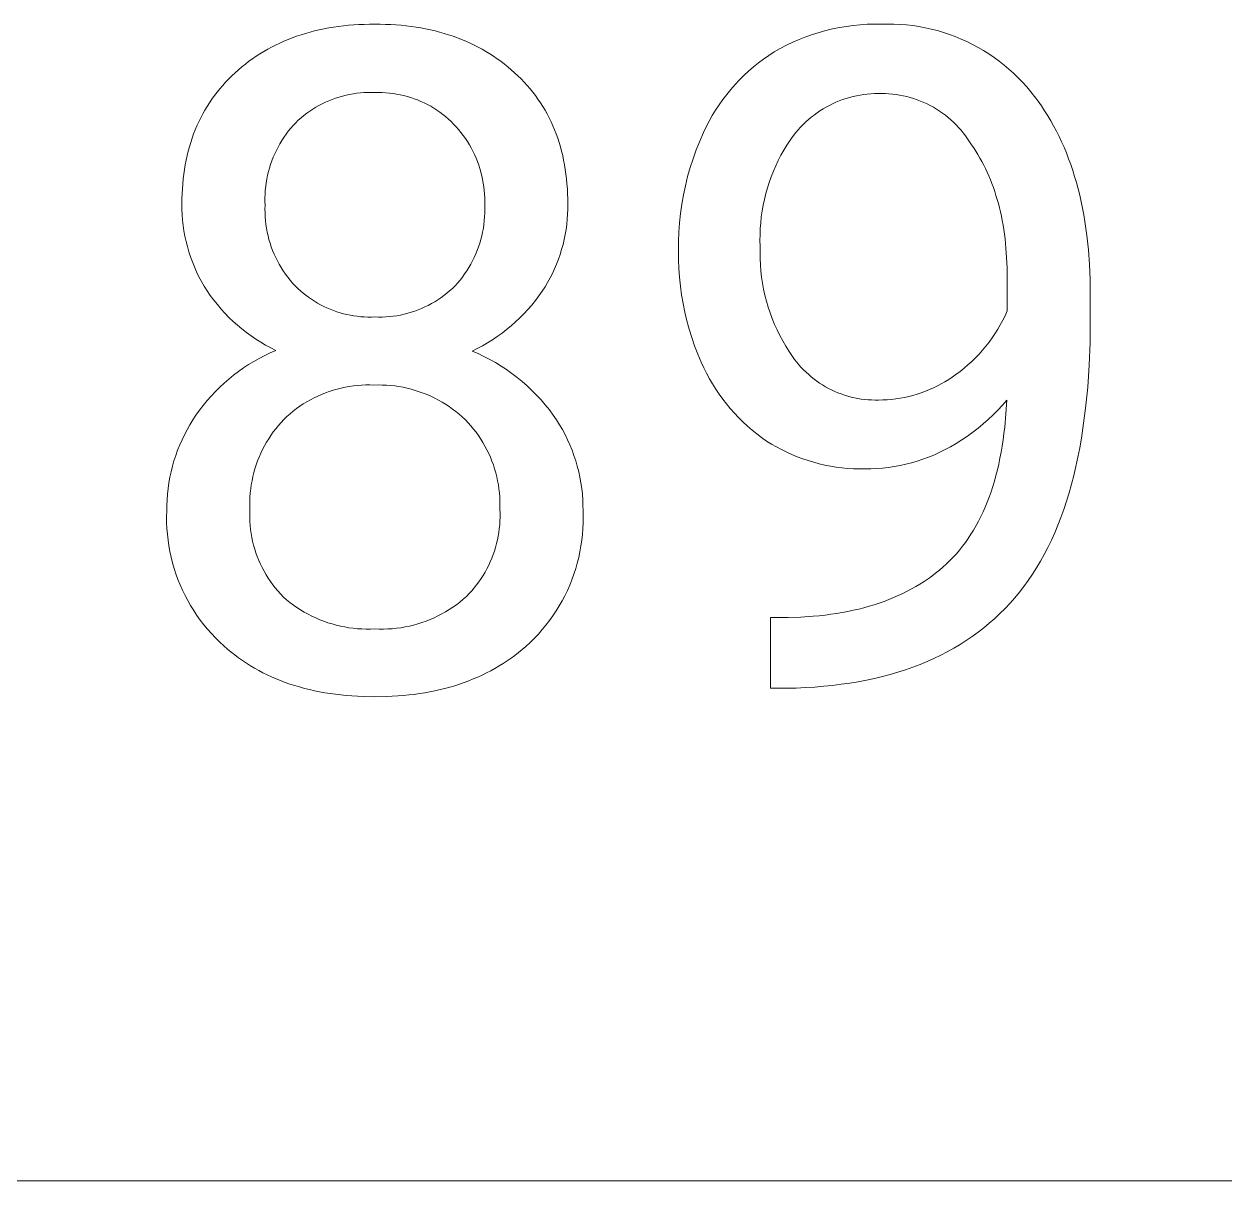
# Model space of a CAD drawing. Header units: millimetres. Extents: x -1656 to 3995, y -637 to 3312.
# Drawn here: x 3054.8 to 3153, y -320.6 to -226 of the extents above; entities that cross this region are included whole.
import ezdxf

# ---------------------------------------------------------------- set-up
doc = ezdxf.new("R2010")
doc.units = ezdxf.units.MM
doc.header["$MEASUREMENT"] = 0
doc.layers.add('Domyślny', color=7, linetype='Continuous', true_color=0x000000)

msp = doc.modelspace()

# ---------------------------------------------------------------- linework, layer by layer
at = {"layer": 'Domyślny', "color": 18, "lineweight": 15, "true_color": 0x000000}
for p, q in [((3077.813, -226.797), (3078.183, -226.693)), ((3078.183, -226.693), (3078.558, -226.596)), ((3078.558, -226.596), (3078.939, -226.507)), ((3078.939, -226.507), (3079.326, -226.426)), ((3079.326, -226.426), (3079.717, -226.353)), ((3079.717, -226.353), (3080.114, -226.287)), ((3080.114, -226.287), (3080.517, -226.229)), ((3080.517, -226.229), (3080.924, -226.179)), ((3080.924, -226.179), (3081.337, -226.136)), ((3081.337, -226.136), (3081.756, -226.101)), ((3081.756, -226.101), (3082.18, -226.074)), ((3082.18, -226.074), (3082.609, -226.055)), ((3082.609, -226.055), (3083.044, -226.043)), ((3083.044, -226.043), (3083.484, -226.04)), ((3083.484, -226.04), (3083.922, -226.043)), ((3083.922, -226.043), (3084.356, -226.055)), ((3084.356, -226.055), (3084.784, -226.074)), ((3084.784, -226.074), (3085.207, -226.101)), ((3085.207, -226.101), (3085.624, -226.136)), ((3085.624, -226.136), (3086.037, -226.179)), ((3086.037, -226.179), (3086.444, -226.229)), ((3086.444, -226.229), (3086.846, -226.287)), ((3086.846, -226.287), (3087.243, -226.353)), ((3087.243, -226.353), (3087.634, -226.426)), ((3087.634, -226.426), (3088.02, -226.507)), ((3088.02, -226.507), (3088.401, -226.596)), ((3088.401, -226.596), (3088.777, -226.693)), ((3088.777, -226.693), (3089.148, -226.797)), ((3119.242, -226.893), (3119.788, -226.72)), ((3119.788, -226.72), (3120.339, -226.566)), ((3120.339, -226.566), (3120.896, -226.432)), ((3120.896, -226.432), (3121.456, -226.317)), ((3121.456, -226.317), (3122.021, -226.221)), ((3122.021, -226.221), (3122.588, -226.145)), ((3122.588, -226.145), (3123.158, -226.089)), ((3123.158, -226.089), (3123.729, -226.053)), ((3123.729, -226.053), (3124.301, -226.036)), ((3124.301, -226.036), (3124.874, -226.04)), ((3124.874, -226.04), (3125.388, -226.028)), ((3125.388, -226.028), (3125.903, -226.035)), ((3125.903, -226.035), (3126.417, -226.059)), ((3126.417, -226.059), (3126.93, -226.101)), ((3126.93, -226.101), (3127.441, -226.16)), ((3127.441, -226.16), (3127.95, -226.237)), ((3127.95, -226.237), (3128.456, -226.331)), ((3128.456, -226.331), (3128.959, -226.443)), ((3128.959, -226.443), (3129.457, -226.572)), ((3129.457, -226.572), (3129.951, -226.717)), ((3129.951, -226.717), (3130.439, -226.88)), ((3075.371, -227.747), (3075.704, -227.588)), ((3075.704, -227.588), (3076.042, -227.437)), ((3076.042, -227.437), (3076.385, -227.293)), ((3076.385, -227.293), (3076.734, -227.158)), ((3076.734, -227.158), (3077.088, -227.03)), ((3077.088, -227.03), (3077.448, -226.91)), ((3077.448, -226.91), (3077.813, -226.797)), ((3089.148, -226.797), (3089.513, -226.91)), ((3089.513, -226.91), (3089.873, -227.03)), ((3089.873, -227.03), (3090.227, -227.158)), ((3090.227, -227.158), (3090.577, -227.293)), ((3090.577, -227.293), (3090.921, -227.437)), ((3090.921, -227.437), (3091.259, -227.588)), ((3091.259, -227.588), (3091.593, -227.747)), ((3117.129, -227.77), (3117.646, -227.523)), ((3117.646, -227.523), (3118.171, -227.295)), ((3118.171, -227.295), (3118.703, -227.084)), ((3118.703, -227.084), (3119.242, -226.893)), ((3130.439, -226.88), (3130.921, -227.059)), ((3130.921, -227.059), (3131.397, -227.255)), ((3131.397, -227.255), (3131.866, -227.467)), ((3131.866, -227.467), (3132.328, -227.695)), ((3132.328, -227.695), (3132.781, -227.939)), ((3073.486, -228.864), (3073.787, -228.658)), ((3073.787, -228.658), (3074.093, -228.46)), ((3074.093, -228.46), (3074.405, -228.27)), ((3074.405, -228.27), (3074.722, -228.088)), ((3074.722, -228.088), (3075.044, -227.913)), ((3075.044, -227.913), (3075.371, -227.747)), ((3091.593, -227.747), (3091.921, -227.913)), ((3091.921, -227.913), (3092.243, -228.088)), ((3092.243, -228.088), (3092.561, -228.27)), ((3092.561, -228.27), (3092.873, -228.46)), ((3092.873, -228.46), (3093.179, -228.658)), ((3093.179, -228.658), (3093.481, -228.864)), ((3115.254, -228.898), (3115.684, -228.6)), ((3115.684, -228.6), (3116.123, -228.316)), ((3116.123, -228.316), (3116.622, -228.035)), ((3116.622, -228.035), (3117.129, -227.77)), ((3132.781, -227.939), (3133.226, -228.198)), ((3133.226, -228.198), (3133.662, -228.472)), ((3133.662, -228.472), (3134.087, -228.762)), ((3072.336, -229.765), (3072.616, -229.528)), ((3072.616, -229.528), (3072.901, -229.299)), ((3072.901, -229.299), (3073.191, -229.078)), ((3073.191, -229.078), (3073.486, -228.864)), ((3093.481, -228.864), (3093.777, -229.078)), ((3093.777, -229.078), (3094.067, -229.299)), ((3094.067, -229.299), (3094.352, -229.528)), ((3094.352, -229.528), (3094.632, -229.765)), ((3114.031, -229.879), (3114.427, -229.538)), ((3114.427, -229.538), (3114.835, -229.211)), ((3114.835, -229.211), (3115.254, -228.898)), ((3134.087, -228.762), (3134.503, -229.065)), ((3134.503, -229.065), (3134.908, -229.383)), ((3134.908, -229.383), (3135.302, -229.714)), ((3071.285, -230.78), (3071.535, -230.518)), ((3071.535, -230.518), (3071.794, -230.261)), ((3071.794, -230.261), (3072.062, -230.01)), ((3072.062, -230.01), (3072.336, -229.765)), ((3094.632, -229.765), (3094.906, -230.01)), ((3094.906, -230.01), (3095.175, -230.261)), ((3095.175, -230.261), (3095.436, -230.518)), ((3095.436, -230.518), (3095.688, -230.78)), ((3112.918, -230.983), (3113.276, -230.603)), ((3113.276, -230.603), (3113.647, -230.234)), ((3113.647, -230.234), (3114.031, -229.879)), ((3135.302, -229.714), (3135.684, -230.059)), ((3135.684, -230.059), (3136.055, -230.416)), ((3136.055, -230.416), (3136.412, -230.786)), ((3070.368, -231.882), (3070.584, -231.598)), ((3070.584, -231.598), (3070.809, -231.32)), ((3070.809, -231.32), (3071.043, -231.048)), ((3071.043, -231.048), (3071.285, -230.78)), ((3082.594, -231.634), (3082.298, -231.656)), ((3082.891, -231.622), (3082.594, -231.634)), ((3083.187, -231.62), (3082.891, -231.622)), ((3083.484, -231.628), (3083.187, -231.62)), ((3083.781, -231.623), (3083.484, -231.628)), ((3084.079, -231.628), (3083.781, -231.623)), ((3084.376, -231.644), (3084.079, -231.628)), ((3084.672, -231.669), (3084.376, -231.644)), ((3095.688, -230.78), (3095.931, -231.048)), ((3095.931, -231.048), (3096.165, -231.32)), ((3096.165, -231.32), (3096.391, -231.598)), ((3096.391, -231.598), (3096.608, -231.882)), ((3112.242, -231.782), (3112.573, -231.377)), ((3112.573, -231.377), (3112.918, -230.983)), ((3136.412, -230.786), (3136.757, -231.168)), ((3136.757, -231.168), (3137.089, -231.562)), ((3137.089, -231.562), (3137.406, -231.967)), ((3069.769, -232.764), (3069.96, -232.464)), ((3069.96, -232.464), (3070.16, -232.17)), ((3070.16, -232.17), (3070.368, -231.882)), ((3079.178, -232.55), (3078.915, -232.687)), ((3079.445, -232.421), (3079.178, -232.55)), ((3079.717, -232.301), (3079.445, -232.421)), ((3079.992, -232.191), (3079.717, -232.301)), ((3080.271, -232.09), (3079.992, -232.191)), ((3080.554, -231.999), (3080.271, -232.09)), ((3080.839, -231.917), (3080.554, -231.999)), ((3081.127, -231.845), (3080.839, -231.917)), ((3081.417, -231.783), (3081.127, -231.845)), ((3081.709, -231.731), (3081.417, -231.783)), ((3082.003, -231.689), (3081.709, -231.731)), ((3082.298, -231.656), (3082.003, -231.689)), ((3084.967, -231.705), (3084.672, -231.669)), ((3085.261, -231.751), (3084.967, -231.705)), ((3085.553, -231.807), (3085.261, -231.751)), ((3085.843, -231.874), (3085.553, -231.807)), ((3086.13, -231.95), (3085.843, -231.874)), ((3086.415, -232.036), (3086.13, -231.95)), ((3086.696, -232.132), (3086.415, -232.036)), ((3086.974, -232.238), (3086.696, -232.132)), ((3087.248, -232.354), (3086.974, -232.238)), ((3087.518, -232.478), (3087.248, -232.354)), ((3087.783, -232.612), (3087.518, -232.478)), ((3088.044, -232.756), (3087.783, -232.612)), ((3096.608, -231.882), (3096.816, -232.17)), ((3096.816, -232.17), (3097.016, -232.464)), ((3097.016, -232.464), (3097.207, -232.764)), ((3111.336, -233.062), (3111.623, -232.625)), ((3111.623, -232.625), (3111.925, -232.198)), ((3111.925, -232.198), (3112.242, -231.782)), ((3120.896, -232.55), (3120.631, -232.681)), ((3121.165, -232.427), (3120.896, -232.55)), ((3121.439, -232.314), (3121.165, -232.427)), ((3121.716, -232.21), (3121.439, -232.314)), ((3121.996, -232.115), (3121.716, -232.21)), ((3122.279, -232.03), (3121.996, -232.115)), ((3122.565, -231.955), (3122.279, -232.03)), ((3122.854, -231.889), (3122.565, -231.955)), ((3123.144, -231.833), (3122.854, -231.889)), ((3123.436, -231.786), (3123.144, -231.833)), ((3123.73, -231.75), (3123.436, -231.786)), ((3124.024, -231.724), (3123.73, -231.75)), ((3124.32, -231.707), (3124.024, -231.724)), ((3124.616, -231.7), (3124.32, -231.707)), ((3124.911, -231.704), (3124.616, -231.7)), ((3125.206, -231.71), (3124.911, -231.704)), ((3125.5, -231.727), (3125.206, -231.71)), ((3125.793, -231.754), (3125.5, -231.727)), ((3126.086, -231.791), (3125.793, -231.754)), ((3126.376, -231.838), (3126.086, -231.791)), ((3126.665, -231.894), (3126.376, -231.838)), ((3126.952, -231.961), (3126.665, -231.894)), ((3127.237, -232.037), (3126.952, -231.961)), ((3127.519, -232.124), (3127.237, -232.037)), ((3127.797, -232.219), (3127.519, -232.124)), ((3128.072, -232.324), (3127.797, -232.219)), ((3128.344, -232.439), (3128.072, -232.324)), ((3128.611, -232.563), (3128.344, -232.439)), ((3128.874, -232.696), (3128.611, -232.563)), ((3137.406, -231.967), (3137.688, -232.344)), ((3137.688, -232.344), (3137.96, -232.728)), ((3069.247, -233.695), (3069.413, -233.379)), ((3069.413, -233.379), (3069.587, -233.069)), ((3069.587, -233.069), (3069.769, -232.764)), ((3077.679, -233.506), (3077.45, -233.694)), ((3077.915, -233.326), (3077.679, -233.506)), ((3078.157, -233.153), (3077.915, -233.326)), ((3078.404, -232.99), (3078.157, -233.153)), ((3078.657, -232.834), (3078.404, -232.99)), ((3078.915, -232.687), (3078.657, -232.834)), ((3088.299, -232.908), (3088.044, -232.756)), ((3088.55, -233.069), (3088.299, -232.908)), ((3088.794, -233.238), (3088.55, -233.069)), ((3089.032, -233.416), (3088.794, -233.238)), ((3089.264, -233.602), (3089.032, -233.416)), ((3089.49, -233.796), (3089.264, -233.602)), ((3097.207, -232.764), (3097.39, -233.069)), ((3097.39, -233.069), (3097.564, -233.379)), ((3097.564, -233.379), (3097.729, -233.695)), ((3110.809, -233.965), (3111.065, -233.509)), ((3111.065, -233.509), (3111.336, -233.062)), ((3119.381, -233.468), (3119.147, -233.65)), ((3119.62, -233.294), (3119.381, -233.468)), ((3119.865, -233.128), (3119.62, -233.294)), ((3120.115, -232.971), (3119.865, -233.128)), ((3120.371, -232.822), (3120.115, -232.971)), ((3120.631, -232.681), (3120.371, -232.822)), ((3129.132, -232.838), (3128.874, -232.696)), ((3129.385, -232.988), (3129.132, -232.838)), ((3129.633, -233.147), (3129.385, -232.988)), ((3129.875, -233.315), (3129.633, -233.147)), ((3130.112, -233.491), (3129.875, -233.315)), ((3130.342, -233.674), (3130.112, -233.491)), ((3137.96, -232.728), (3138.223, -233.122)), ((3138.223, -233.122), (3138.477, -233.523)), ((3138.477, -233.523), (3138.722, -233.933)), ((3068.801, -234.675), (3068.942, -234.342)), ((3068.942, -234.342), (3069.09, -234.016)), ((3069.09, -234.016), (3069.247, -233.695)), ((3076.601, -234.555), (3076.408, -234.796)), ((3076.802, -234.321), (3076.601, -234.555)), ((3077.011, -234.094), (3076.802, -234.321)), ((3077.227, -233.89), (3077.011, -234.094)), ((3077.45, -233.694), (3077.227, -233.89)), ((3089.708, -233.997), (3089.49, -233.796)), ((3089.92, -234.206), (3089.708, -233.997)), ((3090.128, -234.429), (3089.92, -234.206)), ((3090.328, -234.658), (3090.128, -234.429)), ((3097.729, -233.695), (3097.886, -234.016)), ((3097.886, -234.016), (3098.034, -234.342)), ((3098.034, -234.342), (3098.174, -234.675)), ((3110.346, -234.903), (3110.57, -234.43)), ((3110.57, -234.43), (3110.809, -233.965)), ((3118.28, -234.453), (3118.08, -234.672)), ((3118.486, -234.242), (3118.28, -234.453)), ((3118.7, -234.037), (3118.486, -234.242)), ((3118.92, -233.84), (3118.7, -234.037)), ((3119.147, -233.65), (3118.92, -233.84)), ((3130.566, -233.866), (3130.342, -233.674)), ((3130.783, -234.065), (3130.566, -233.866)), ((3130.993, -234.271), (3130.783, -234.065)), ((3131.196, -234.485), (3130.993, -234.271)), ((3131.392, -234.705), (3131.196, -234.485)), ((3138.722, -233.933), (3138.959, -234.351)), ((3138.959, -234.351), (3139.186, -234.778)), ((3068.432, -235.703), (3068.547, -235.355)), ((3068.547, -235.355), (3068.67, -235.012)), ((3068.67, -235.012), (3068.801, -234.675)), ((3075.88, -235.555), (3075.721, -235.82)), ((3076.048, -235.296), (3075.88, -235.555)), ((3076.224, -235.043), (3076.048, -235.296)), ((3076.408, -234.796), (3076.224, -235.043)), ((3090.521, -234.894), (3090.328, -234.658)), ((3090.705, -235.136), (3090.521, -234.894)), ((3090.882, -235.384), (3090.705, -235.136)), ((3091.05, -235.638), (3090.882, -235.384)), ((3098.174, -234.675), (3098.305, -235.012)), ((3098.305, -235.012), (3098.427, -235.355)), ((3098.427, -235.355), (3098.541, -235.703)), ((3110.037, -235.604), (3110.346, -234.903)), ((3117.426, -235.523), (3117.162, -235.927)), ((3117.704, -235.129), (3117.426, -235.523)), ((3117.888, -234.897), (3117.704, -235.129)), ((3118.08, -234.672), (3117.888, -234.897)), ((3131.58, -234.932), (3131.392, -234.705)), ((3131.76, -235.165), (3131.58, -234.932)), ((3131.932, -235.405), (3131.76, -235.165)), ((3132.095, -235.65), (3131.932, -235.405)), ((3139.186, -234.778), (3139.404, -235.213)), ((3139.404, -235.213), (3139.613, -235.657)), ((3068.139, -236.782), (3068.228, -236.417)), ((3068.228, -236.417), (3068.326, -236.057)), ((3068.326, -236.057), (3068.432, -235.703)), ((3075.431, -236.364), (3075.3, -236.644)), ((3075.572, -236.09), (3075.431, -236.364)), ((3075.721, -235.82), (3075.572, -236.09)), ((3091.209, -235.898), (3091.05, -235.638)), ((3091.359, -236.163), (3091.209, -235.898)), ((3091.501, -236.432), (3091.359, -236.163)), ((3091.633, -236.707), (3091.501, -236.432)), ((3098.541, -235.703), (3098.647, -236.057)), ((3098.647, -236.057), (3098.744, -236.417)), ((3098.744, -236.417), (3098.833, -236.782)), ((3109.491, -237.038), (3109.752, -236.316)), ((3109.752, -236.316), (3110.037, -235.604)), ((3116.911, -236.34), (3116.674, -236.76)), ((3117.162, -235.927), (3116.911, -236.34)), ((3132.25, -235.9), (3132.095, -235.65)), ((3132.431, -236.164), (3132.25, -235.9)), ((3132.606, -236.432), (3132.431, -236.164)), ((3132.774, -236.705), (3132.606, -236.432)), ((3139.613, -235.657), (3139.813, -236.108)), ((3139.813, -236.108), (3140.005, -236.569)), ((3067.923, -237.91), (3067.986, -237.528)), ((3067.986, -237.528), (3068.059, -237.152)), ((3068.059, -237.152), (3068.139, -236.782)), ((3074.964, -237.506), (3074.872, -237.8)), ((3075.066, -237.215), (3074.964, -237.506)), ((3075.178, -236.927), (3075.066, -237.215)), ((3075.3, -236.644), (3075.178, -236.927)), ((3091.756, -236.985), (3091.633, -236.707)), ((3091.87, -237.268), (3091.756, -236.985)), ((3091.973, -237.554), (3091.87, -237.268)), ((3098.833, -236.782), (3098.913, -237.152)), ((3098.913, -237.152), (3098.984, -237.528)), ((3098.984, -237.528), (3099.047, -237.91)), ((3109.256, -237.768), (3109.491, -237.038)), ((3116.452, -237.189), (3116.245, -237.625)), ((3116.674, -236.76), (3116.452, -237.189)), ((3132.937, -236.983), (3132.774, -236.705)), ((3133.095, -237.266), (3132.937, -236.983)), ((3133.246, -237.554), (3133.095, -237.266)), ((3140.005, -236.569), (3140.187, -237.037)), ((3140.187, -237.037), (3140.36, -237.514)), ((3140.36, -237.514), (3140.525, -238)), ((3067.821, -238.689), (3067.868, -238.297)), ((3067.868, -238.297), (3067.923, -237.91)), ((3074.717, -238.397), (3074.655, -238.699)), ((3074.789, -238.097), (3074.717, -238.397)), ((3074.872, -237.8), (3074.789, -238.097)), ((3092.068, -237.844), (3091.973, -237.554)), ((3092.152, -238.136), (3092.068, -237.844)), ((3092.227, -238.431), (3092.152, -238.136)), ((3092.292, -238.729), (3092.227, -238.431)), ((3099.047, -237.91), (3099.102, -238.297)), ((3099.102, -238.297), (3099.148, -238.689)), ((3108.861, -239.249), (3109.046, -238.505)), ((3109.046, -238.505), (3109.256, -237.768)), ((3115.874, -238.516), (3115.712, -238.971)), ((3116.052, -238.067), (3115.874, -238.516)), ((3116.245, -237.625), (3116.052, -238.067)), ((3133.392, -237.847), (3133.246, -237.554)), ((3133.532, -238.145), (3133.392, -237.847)), ((3133.666, -238.447), (3133.532, -238.145)), ((3133.794, -238.755), (3133.666, -238.447)), ((3140.525, -238), (3140.68, -238.493)), ((3140.68, -238.493), (3140.826, -238.996)), ((3067.732, -239.901), (3067.753, -239.491)), ((3067.753, -239.491), (3067.783, -239.087)), ((3067.783, -239.087), (3067.821, -238.689)), ((3074.561, -239.309), (3074.53, -239.616)), ((3074.603, -239.004), (3074.561, -239.309)), ((3074.655, -238.699), (3074.603, -239.004)), ((3092.346, -239.029), (3092.292, -238.729)), ((3092.391, -239.33), (3092.346, -239.029)), ((3092.425, -239.632), (3092.391, -239.33)), ((3099.148, -238.689), (3099.186, -239.087)), ((3099.186, -239.087), (3099.216, -239.491)), ((3099.216, -239.491), (3099.237, -239.901)), ((3108.702, -240), (3108.861, -239.249)), ((3115.565, -239.431), (3115.434, -239.895)), ((3115.712, -238.971), (3115.565, -239.431)), ((3133.916, -239.067), (3133.794, -238.755)), ((3134.033, -239.384), (3133.916, -239.067)), ((3134.144, -239.707), (3134.033, -239.384)), ((3140.826, -238.996), (3140.964, -239.506)), ((3140.964, -239.506), (3141.093, -240.025)), ((3067.715, -240.736), (3067.719, -240.316)), ((3067.719, -240.316), (3067.732, -239.901)), ((3074.509, -239.924), (3074.498, -240.232)), ((3074.498, -240.232), (3074.498, -240.541)), ((3074.53, -239.616), (3074.509, -239.924)), ((3092.449, -239.936), (3092.425, -239.632)), ((3092.463, -240.24), (3092.449, -239.936)), ((3092.467, -240.545), (3092.463, -240.24)), ((3099.237, -239.901), (3099.249, -240.316)), ((3099.249, -240.316), (3099.253, -240.736)), ((3108.569, -240.755), (3108.702, -240)), ((3115.319, -240.364), (3115.219, -240.836)), ((3115.434, -239.895), (3115.319, -240.364)), ((3134.249, -240.034), (3134.144, -239.707)), ((3134.349, -240.366), (3134.249, -240.034)), ((3134.443, -240.703), (3134.349, -240.366)), ((3141.093, -240.025), (3141.212, -240.552)), ((3067.717, -241.177), (3067.715, -240.736)), ((3067.734, -241.617), (3067.717, -241.177)), ((3074.498, -240.541), (3074.508, -240.849)), ((3074.508, -240.849), (3074.5, -241.163)), ((3074.5, -241.163), (3074.503, -241.477)), ((3092.46, -240.849), (3092.467, -240.545)), ((3092.469, -241.162), (3092.46, -240.849)), ((3092.466, -241.476), (3092.469, -241.162)), ((3099.253, -241.155), (3099.238, -241.574)), ((3099.253, -240.736), (3099.253, -241.155)), ((3108.461, -241.514), (3108.569, -240.755)), ((3115.136, -241.312), (3115.068, -241.79)), ((3115.219, -240.836), (3115.136, -241.312)), ((3134.53, -241.045), (3134.443, -240.703)), ((3134.613, -241.392), (3134.53, -241.045)), ((3134.689, -241.744), (3134.613, -241.392)), ((3141.212, -240.552), (3141.323, -241.088)), ((3141.323, -241.088), (3141.425, -241.632)), ((3067.767, -242.057), (3067.734, -241.617)), ((3067.814, -242.495), (3067.767, -242.057)), ((3074.503, -241.477), (3074.517, -241.791)), ((3074.517, -241.791), (3074.542, -242.104)), ((3074.542, -242.104), (3074.577, -242.416)), ((3074.577, -242.416), (3074.624, -242.727)), ((3092.349, -242.723), (3092.395, -242.413)), ((3092.395, -242.413), (3092.429, -242.101)), ((3092.429, -242.101), (3092.453, -241.789)), ((3092.453, -241.789), (3092.466, -241.476)), ((3099.168, -242.409), (3099.112, -242.825)), ((3099.21, -241.992), (3099.168, -242.409)), ((3099.238, -241.574), (3099.21, -241.992)), ((3108.326, -243.042), (3108.38, -242.277)), ((3108.38, -242.277), (3108.461, -241.514)), ((3115.017, -242.27), (3114.982, -242.751)), ((3115.068, -241.79), (3115.017, -242.27)), ((3134.76, -242.101), (3134.689, -241.744)), ((3134.825, -242.463), (3134.76, -242.101)), ((3141.425, -241.632), (3141.518, -242.184)), ((3141.518, -242.184), (3141.602, -242.745)), ((3067.877, -242.931), (3067.814, -242.495)), ((3067.955, -243.365), (3067.877, -242.931)), ((3068.048, -243.796), (3067.955, -243.365)), ((3074.624, -242.727), (3074.681, -243.036)), ((3074.681, -243.036), (3074.749, -243.342)), ((3074.749, -243.342), (3074.828, -243.646)), ((3092.149, -243.641), (3092.226, -243.337)), ((3092.226, -243.337), (3092.293, -243.031)), ((3092.293, -243.031), (3092.349, -242.723)), ((3099.041, -243.238), (3098.958, -243.649)), ((3099.112, -242.825), (3099.041, -243.238)), ((3108.297, -243.808), (3108.326, -243.042)), ((3114.964, -243.233), (3114.961, -243.716)), ((3114.982, -242.751), (3114.964, -243.233)), ((3134.885, -242.83), (3134.825, -242.463)), ((3134.986, -243.579), (3134.885, -242.83)), ((3141.602, -242.745), (3141.677, -243.314)), ((3141.677, -243.314), (3141.801, -244.478)), ((3068.155, -244.223), (3068.048, -243.796)), ((3068.278, -244.646), (3068.155, -244.223)), ((3074.828, -243.646), (3074.917, -243.947)), ((3074.917, -243.947), (3075.017, -244.245)), ((3075.017, -244.245), (3075.127, -244.539)), ((3091.855, -244.533), (3091.963, -244.239)), ((3091.963, -244.239), (3092.061, -243.942)), ((3092.061, -243.942), (3092.149, -243.641)), ((3098.86, -244.056), (3098.749, -244.46)), ((3098.958, -243.649), (3098.86, -244.056)), ((3108.295, -244.575), (3108.297, -243.808)), ((3114.961, -243.716), (3114.976, -244.199)), ((3114.976, -244.199), (3114.964, -244.702)), ((3135.066, -244.349), (3134.986, -243.579)), ((3135.122, -245.138), (3135.066, -244.349)), ((3068.415, -245.065), (3068.278, -244.646)), ((3068.566, -245.479), (3068.415, -245.065)), ((3075.127, -244.539), (3075.248, -244.83)), ((3075.248, -244.83), (3075.378, -245.115)), ((3075.378, -245.115), (3075.518, -245.396)), ((3075.518, -245.396), (3075.668, -245.672)), ((3091.322, -245.667), (3091.47, -245.391)), ((3091.47, -245.391), (3091.608, -245.109)), ((3091.608, -245.109), (3091.736, -244.824)), ((3091.736, -244.824), (3091.855, -244.533)), ((3098.487, -245.256), (3098.336, -245.647)), ((3098.625, -244.861), (3098.487, -245.256)), ((3098.749, -244.46), (3098.625, -244.861)), ((3108.299, -245.296), (3108.295, -244.575)), ((3108.326, -246.016), (3108.299, -245.296)), ((3114.964, -244.702), (3114.969, -245.205)), ((3114.969, -245.205), (3114.992, -245.708)), ((3135.156, -245.947), (3135.122, -245.138)), ((3141.801, -244.478), (3141.89, -245.675)), ((3068.732, -245.888), (3068.566, -245.479)), ((3068.911, -246.29), (3068.732, -245.888)), ((3069.105, -246.686), (3068.911, -246.29)), ((3075.668, -245.672), (3075.828, -245.943)), ((3075.828, -245.943), (3075.996, -246.208)), ((3075.996, -246.208), (3076.174, -246.467)), ((3090.822, -246.463), (3090.998, -246.203)), ((3090.998, -246.203), (3091.164, -245.938)), ((3091.164, -245.938), (3091.322, -245.667)), ((3098.172, -246.033), (3097.995, -246.413)), ((3098.336, -245.647), (3098.172, -246.033)), ((3108.377, -246.734), (3108.326, -246.016)), ((3114.992, -245.708), (3115.033, -246.21)), ((3115.033, -246.21), (3115.09, -246.71)), ((3135.167, -246.777), (3135.156, -245.947)), ((3141.89, -245.675), (3141.943, -246.905)), ((3069.312, -247.075), (3069.105, -246.686)), ((3069.532, -247.457), (3069.312, -247.075)), ((3076.174, -246.467), (3076.361, -246.719)), ((3076.361, -246.719), (3076.557, -246.965)), ((3076.557, -246.965), (3076.761, -247.204)), ((3076.761, -247.204), (3076.973, -247.435)), ((3090.033, -247.435), (3090.242, -247.203)), ((3090.242, -247.203), (3090.444, -246.963)), ((3090.444, -246.963), (3090.637, -246.716)), ((3090.637, -246.716), (3090.822, -246.463)), ((3097.604, -247.155), (3097.39, -247.515)), ((3097.806, -246.787), (3097.604, -247.155)), ((3097.995, -246.413), (3097.806, -246.787)), ((3108.451, -247.451), (3108.377, -246.734)), ((3115.09, -246.71), (3115.165, -247.208)), ((3115.165, -247.208), (3115.256, -247.703)), ((3135.167, -249.486), (3135.167, -246.777)), ((3141.943, -246.905), (3141.96, -248.169)), ((3069.766, -247.83), (3069.532, -247.457)), ((3070.034, -248.219), (3069.766, -247.83)), ((3070.315, -248.598), (3070.034, -248.219)), ((3076.973, -247.435), (3077.179, -247.637)), ((3077.179, -247.637), (3077.391, -247.831)), ((3077.391, -247.831), (3077.61, -248.018)), ((3077.61, -248.018), (3077.835, -248.198)), ((3077.835, -248.198), (3078.066, -248.37)), ((3088.881, -248.404), (3089.125, -248.226)), ((3089.125, -248.226), (3089.362, -248.041)), ((3089.362, -248.041), (3089.592, -247.847)), ((3089.592, -247.847), (3089.816, -247.645)), ((3089.816, -247.645), (3090.033, -247.435)), ((3096.889, -248.257), (3096.6, -248.637)), ((3097.165, -247.868), (3096.889, -248.257)), ((3097.39, -247.515), (3097.165, -247.868)), ((3108.549, -248.165), (3108.451, -247.451)), ((3108.67, -248.875), (3108.549, -248.165)), ((3115.256, -247.703), (3115.365, -248.195)), ((3115.365, -248.195), (3115.49, -248.682)), ((3141.96, -248.169), (3141.96, -250.145)), ((3070.608, -248.967), (3070.315, -248.598)), ((3070.913, -249.326), (3070.608, -248.967)), ((3078.066, -248.37), (3078.302, -248.535)), ((3078.302, -248.535), (3078.544, -248.691)), ((3078.544, -248.691), (3078.791, -248.839)), ((3078.791, -248.839), (3079.043, -248.978)), ((3079.043, -248.978), (3079.299, -249.11)), ((3079.299, -249.11), (3079.56, -249.232)), ((3079.56, -249.232), (3079.824, -249.346)), ((3087.026, -249.397), (3087.305, -249.283)), ((3087.305, -249.283), (3087.58, -249.16)), ((3087.58, -249.16), (3087.851, -249.027)), ((3087.851, -249.027), (3088.116, -248.885)), ((3088.116, -248.885), (3088.377, -248.733)), ((3088.377, -248.733), (3088.632, -248.573)), ((3088.632, -248.573), (3088.881, -248.404)), ((3096.299, -249.007), (3095.986, -249.366)), ((3096.6, -248.637), (3096.299, -249.007)), ((3108.814, -249.581), (3108.67, -248.875)), ((3115.49, -248.682), (3115.632, -249.165)), ((3115.632, -249.165), (3115.791, -249.643)), ((3071.231, -249.675), (3070.913, -249.326)), ((3071.559, -250.013), (3071.231, -249.675)), ((3071.899, -250.34), (3071.559, -250.013)), ((3079.824, -249.346), (3080.093, -249.45)), ((3080.093, -249.45), (3080.364, -249.546)), ((3080.364, -249.546), (3080.639, -249.632)), ((3080.639, -249.632), (3080.916, -249.709)), ((3080.916, -249.709), (3081.196, -249.777)), ((3081.196, -249.777), (3081.478, -249.836)), ((3081.478, -249.836), (3081.762, -249.884)), ((3081.762, -249.884), (3082.047, -249.924)), ((3082.047, -249.924), (3082.333, -249.953)), ((3082.333, -249.953), (3082.621, -249.973)), ((3082.621, -249.973), (3082.908, -249.984)), ((3082.908, -249.984), (3083.196, -249.985)), ((3083.196, -249.985), (3083.484, -249.976)), ((3083.484, -249.976), (3083.785, -249.984)), ((3083.785, -249.984), (3084.086, -249.983)), ((3084.086, -249.983), (3084.387, -249.97)), ((3084.387, -249.97), (3084.688, -249.948)), ((3084.688, -249.948), (3084.987, -249.915)), ((3084.987, -249.915), (3085.285, -249.871)), ((3085.285, -249.871), (3085.582, -249.817)), ((3085.582, -249.817), (3085.876, -249.753)), ((3085.876, -249.753), (3086.168, -249.679)), ((3086.168, -249.679), (3086.458, -249.595)), ((3086.458, -249.595), (3086.744, -249.501)), ((3086.744, -249.501), (3087.026, -249.397)), ((3095.325, -250.054), (3094.978, -250.381)), ((3095.661, -249.715), (3095.325, -250.054)), ((3095.986, -249.366), (3095.661, -249.715)), ((3108.982, -250.282), (3108.814, -249.581)), ((3109.172, -250.977), (3108.982, -250.282)), ((3115.791, -249.643), (3115.966, -250.115)), ((3115.966, -250.115), (3116.157, -250.581)), ((3134.603, -250.621), (3134.804, -250.249)), ((3134.804, -250.249), (3134.992, -249.871)), ((3134.992, -249.871), (3135.167, -249.486)), ((3141.96, -250.145), (3141.936, -252.063)), ((3072.25, -250.655), (3071.899, -250.34)), ((3072.611, -250.959), (3072.25, -250.655)), ((3072.982, -251.25), (3072.611, -250.959)), ((3073.362, -251.529), (3072.982, -251.25)), ((3094.252, -250.999), (3093.874, -251.29)), ((3094.62, -250.696), (3094.252, -250.999)), ((3094.978, -250.381), (3094.62, -250.696)), ((3109.385, -251.665), (3109.172, -250.977)), ((3116.157, -250.581), (3116.364, -251.039)), ((3116.364, -251.039), (3116.587, -251.491)), ((3134.166, -251.343), (3134.391, -250.986)), ((3134.391, -250.986), (3134.603, -250.621)), ((3073.752, -251.795), (3073.362, -251.529)), ((3074.15, -252.047), (3073.752, -251.795)), ((3074.557, -252.286), (3074.15, -252.047)), ((3092.686, -252.086), (3092.273, -252.325)), ((3093.091, -251.834), (3092.686, -252.086)), ((3093.487, -251.569), (3093.091, -251.834)), ((3093.874, -251.29), (3093.487, -251.569)), ((3109.621, -252.346), (3109.385, -251.665)), ((3116.587, -251.491), (3116.825, -251.934)), ((3116.825, -251.934), (3117.078, -252.37)), ((3133.42, -252.367), (3133.68, -252.034)), ((3133.68, -252.034), (3133.929, -251.693)), ((3133.929, -251.693), (3134.166, -251.343)), ((3141.936, -252.063), (3141.864, -253.916)), ((3074.034, -253.366), (3074.479, -253.136)), ((3074.479, -253.136), (3074.932, -252.922)), ((3074.971, -252.512), (3074.557, -252.286)), ((3074.932, -252.922), (3075.392, -252.723)), ((3075.392, -252.723), (3074.971, -252.512)), ((3091.853, -252.55), (3091.425, -252.761)), ((3091.425, -252.761), (3091.917, -252.973)), ((3092.273, -252.325), (3091.853, -252.55)), ((3091.917, -252.973), (3092.402, -253.203)), ((3092.402, -253.203), (3092.878, -253.449)), ((3109.879, -253.019), (3109.621, -252.346)), ((3110.158, -253.683), (3109.879, -253.019)), ((3117.078, -252.37), (3117.346, -252.796)), ((3117.346, -252.796), (3117.629, -253.212)), ((3117.629, -253.212), (3117.794, -253.442)), ((3132.575, -253.311), (3132.868, -253.006)), ((3132.868, -253.006), (3133.149, -252.691)), ((3133.149, -252.691), (3133.42, -252.367)), ((3072.338, -254.432), (3072.748, -254.144)), ((3072.748, -254.144), (3073.167, -253.87)), ((3073.167, -253.87), (3073.596, -253.611)), ((3073.596, -253.611), (3074.034, -253.366)), ((3092.878, -253.449), (3093.345, -253.712)), ((3093.345, -253.712), (3093.803, -253.99)), ((3093.803, -253.99), (3094.251, -254.285)), ((3110.365, -254.136), (3110.158, -253.683)), ((3110.587, -254.583), (3110.365, -254.136)), ((3117.794, -253.442), (3117.967, -253.666)), ((3117.967, -253.666), (3118.147, -253.883)), ((3118.147, -253.883), (3118.335, -254.095)), ((3118.335, -254.095), (3118.53, -254.299)), ((3131.31, -254.428), (3131.64, -254.165)), ((3131.64, -254.165), (3131.961, -253.891)), ((3131.961, -253.891), (3132.273, -253.606)), ((3132.273, -253.606), (3132.575, -253.311)), ((3141.864, -253.916), (3141.744, -255.703)), ((3071.169, -255.378), (3071.548, -255.05)), ((3071.548, -255.05), (3071.938, -254.734)), ((3071.938, -254.734), (3072.338, -254.432)), ((3094.251, -254.285), (3094.688, -254.595)), ((3094.688, -254.595), (3095.115, -254.92)), ((3095.115, -254.92), (3095.529, -255.26)), ((3110.824, -255.022), (3110.587, -254.583)), ((3111.075, -255.452), (3110.824, -255.022)), ((3118.53, -254.299), (3118.732, -254.497)), ((3118.732, -254.497), (3118.94, -254.689)), ((3118.94, -254.689), (3119.155, -254.872)), ((3119.155, -254.872), (3119.376, -255.049)), ((3119.376, -255.049), (3119.603, -255.218)), ((3130.081, -255.273), (3130.384, -255.085)), ((3130.384, -255.085), (3130.681, -254.888)), ((3130.681, -254.888), (3130.971, -254.68)), ((3130.971, -254.68), (3131.31, -254.428)), ((3070.104, -256.438), (3070.447, -256.073)), ((3070.447, -256.073), (3070.802, -255.719)), ((3070.802, -255.719), (3071.169, -255.378)), ((3079.437, -256.18), (3079.124, -256.305)), ((3079.755, -256.065), (3079.437, -256.18)), ((3080.076, -255.961), (3079.755, -256.065)), ((3080.4, -255.869), (3080.076, -255.961)), ((3080.728, -255.787), (3080.4, -255.869)), ((3081.058, -255.717), (3080.728, -255.787)), ((3081.39, -255.658), (3081.058, -255.717)), ((3081.724, -255.61), (3081.39, -255.658)), ((3082.06, -255.574), (3081.724, -255.61)), ((3082.397, -255.55), (3082.06, -255.574)), ((3082.734, -255.537), (3082.397, -255.55)), ((3083.071, -255.536), (3082.734, -255.537)), ((3083.409, -255.546), (3083.071, -255.536)), ((3083.751, -255.537), (3083.409, -255.546)), ((3084.093, -255.541), (3083.751, -255.537)), ((3084.435, -255.555), (3084.093, -255.541)), ((3084.776, -255.581), (3084.435, -255.555)), ((3085.117, -255.619), (3084.776, -255.581)), ((3085.455, -255.668), (3085.117, -255.619)), ((3085.792, -255.729), (3085.455, -255.668)), ((3086.127, -255.801), (3085.792, -255.729)), ((3086.459, -255.884), (3086.127, -255.801)), ((3086.788, -255.978), (3086.459, -255.884)), ((3087.114, -256.084), (3086.788, -255.978)), ((3087.436, -256.2), (3087.114, -256.084)), ((3095.529, -255.26), (3095.932, -255.614)), ((3095.932, -255.614), (3096.322, -255.981)), ((3096.322, -255.981), (3096.699, -256.362)), ((3111.34, -255.875), (3111.075, -255.452)), ((3111.619, -256.288), (3111.34, -255.875)), ((3119.603, -255.218), (3119.835, -255.378)), ((3119.835, -255.378), (3120.073, -255.531)), ((3120.073, -255.531), (3120.316, -255.676)), ((3120.316, -255.676), (3120.563, -255.812)), ((3120.563, -255.812), (3120.816, -255.94)), ((3120.816, -255.94), (3121.072, -256.059)), ((3121.072, -256.059), (3121.332, -256.17)), ((3121.332, -256.17), (3121.596, -256.271)), ((3127.808, -256.288), (3128.146, -256.176)), ((3128.146, -256.176), (3128.481, -256.053)), ((3128.481, -256.053), (3128.811, -255.919)), ((3128.811, -255.919), (3129.136, -255.773)), ((3129.136, -255.773), (3129.457, -255.617)), ((3129.457, -255.617), (3129.772, -255.45)), ((3129.772, -255.45), (3130.081, -255.273)), ((3141.744, -255.703), (3141.575, -257.424)), ((3069.457, -257.204), (3069.774, -256.815)), ((3069.774, -256.815), (3070.104, -256.438)), ((3077.632, -257.09), (3077.351, -257.277)), ((3077.919, -256.913), (3077.632, -257.09)), ((3078.213, -256.745), (3077.919, -256.913)), ((3078.511, -256.588), (3078.213, -256.745)), ((3078.815, -256.442), (3078.511, -256.588)), ((3079.124, -256.305), (3078.815, -256.442)), ((3087.754, -256.327), (3087.436, -256.2)), ((3088.067, -256.465), (3087.754, -256.327)), ((3088.375, -256.613), (3088.067, -256.465)), ((3088.679, -256.771), (3088.375, -256.613)), ((3088.977, -256.94), (3088.679, -256.771)), ((3089.269, -257.119), (3088.977, -256.94)), ((3089.554, -257.307), (3089.269, -257.119)), ((3096.699, -256.362), (3097.063, -256.756)), ((3097.063, -256.756), (3097.412, -257.163)), ((3097.412, -257.163), (3097.747, -257.581)), ((3111.912, -256.692), (3111.619, -256.288)), ((3112.217, -257.086), (3111.912, -256.692)), ((3112.536, -257.469), (3112.217, -257.086)), ((3121.596, -256.271), (3121.864, -256.363)), ((3121.864, -256.363), (3122.134, -256.446)), ((3122.134, -256.446), (3122.407, -256.52)), ((3122.407, -256.52), (3122.682, -256.585)), ((3122.682, -256.585), (3122.959, -256.64)), ((3122.959, -256.64), (3123.238, -256.685)), ((3123.238, -256.685), (3123.519, -256.721)), ((3123.519, -256.721), (3123.8, -256.748)), ((3123.8, -256.748), (3124.083, -256.764)), ((3124.083, -256.764), (3124.365, -256.771)), ((3124.365, -256.771), (3124.648, -256.769)), ((3124.648, -256.769), (3125.004, -256.763)), ((3125.004, -256.763), (3125.36, -256.745)), ((3125.36, -256.745), (3125.716, -256.715)), ((3125.716, -256.715), (3126.07, -256.673)), ((3126.07, -256.673), (3126.422, -256.62)), ((3126.422, -256.62), (3126.772, -256.554)), ((3126.772, -256.554), (3127.12, -256.477)), ((3127.12, -256.477), (3127.466, -256.388)), ((3127.466, -256.388), (3127.808, -256.288)), ((3135.129, -256.769), (3134.771, -257.182)), ((3135.064, -257.893), (3135.129, -256.769)), ((3068.607, -258.396), (3068.863, -258.011)), ((3068.863, -258.011), (3069.153, -257.602)), ((3069.153, -257.602), (3069.457, -257.204)), ((3076.296, -258.117), (3076.051, -258.35)), ((3076.549, -257.894), (3076.296, -258.117)), ((3076.809, -257.679), (3076.549, -257.894)), ((3077.077, -257.473), (3076.809, -257.679)), ((3077.351, -257.277), (3077.077, -257.473)), ((3089.834, -257.505), (3089.554, -257.307)), ((3090.106, -257.712), (3089.834, -257.505)), ((3090.371, -257.928), (3090.106, -257.712)), ((3090.629, -258.154), (3090.371, -257.928)), ((3090.879, -258.387), (3090.629, -258.154)), ((3097.747, -257.581), (3098.068, -258.011)), ((3098.068, -258.011), (3098.328, -258.394)), ((3112.867, -257.842), (3112.536, -257.469)), ((3113.21, -258.204), (3112.867, -257.842)), ((3134.016, -257.972), (3133.619, -258.348)), ((3134.4, -257.583), (3134.016, -257.972)), ((3134.771, -257.182), (3134.4, -257.583)), ((3134.965, -258.979), (3135.064, -257.893)), ((3141.575, -257.424), (3141.359, -259.079)), ((3068.137, -259.191), (3068.366, -258.789)), ((3068.366, -258.789), (3068.607, -258.396)), ((3075.387, -259.112), (3075.184, -259.38)), ((3075.6, -258.85), (3075.387, -259.112)), ((3075.821, -258.596), (3075.6, -258.85)), ((3076.051, -258.35), (3075.821, -258.596)), ((3091.111, -258.631), (3090.879, -258.387)), ((3091.334, -258.882), (3091.111, -258.631)), ((3091.549, -259.141), (3091.334, -258.882)), ((3098.328, -258.394), (3098.575, -258.785)), ((3098.575, -258.785), (3098.808, -259.185)), ((3113.565, -258.554), (3113.21, -258.204)), ((3113.931, -258.892), (3113.565, -258.554)), ((3114.309, -259.218), (3113.931, -258.892)), ((3132.79, -259.061), (3132.358, -259.396)), ((3133.21, -258.711), (3132.79, -259.061)), ((3133.619, -258.348), (3133.21, -258.711)), ((3134.904, -259.508), (3134.965, -258.979)), ((3141.359, -259.079), (3141.232, -259.882)), ((3067.536, -260.438), (3067.722, -260.016)), ((3067.722, -260.016), (3067.923, -259.6)), ((3067.923, -259.6), (3068.137, -259.191)), ((3074.804, -259.937), (3074.629, -260.224)), ((3074.989, -259.655), (3074.804, -259.937)), ((3075.184, -259.38), (3074.989, -259.655)), ((3091.755, -259.407), (3091.549, -259.141)), ((3091.951, -259.68), (3091.755, -259.407)), ((3092.138, -259.959), (3091.951, -259.68)), ((3092.315, -260.245), (3092.138, -259.959)), ((3098.808, -259.185), (3099.027, -259.593)), ((3099.027, -259.593), (3099.231, -260.008)), ((3099.231, -260.008), (3099.421, -260.43)), ((3114.697, -259.531), (3114.309, -259.218)), ((3115.095, -259.832), (3114.697, -259.531)), ((3115.502, -260.118), (3115.095, -259.832)), ((3115.902, -260.368), (3115.502, -260.118)), ((3131.463, -260.024), (3131.001, -260.315)), ((3131.916, -259.717), (3131.463, -260.024)), ((3132.358, -259.396), (3131.916, -259.717)), ((3134.757, -260.537), (3134.835, -260.028)), ((3134.835, -260.028), (3134.904, -259.508)), ((3141.232, -259.882), (3141.094, -260.668)), ((3067.207, -261.301), (3067.364, -260.867)), ((3067.364, -260.867), (3067.536, -260.438)), ((3074.308, -260.817), (3074.162, -261.121)), ((3074.463, -260.518), (3074.308, -260.817)), ((3074.629, -260.224), (3074.463, -260.518)), ((3092.483, -260.536), (3092.315, -260.245)), ((3092.64, -260.833), (3092.483, -260.536)), ((3092.787, -261.136), (3092.64, -260.833)), ((3099.421, -260.43), (3099.596, -260.859)), ((3099.596, -260.859), (3099.756, -261.293)), ((3116.31, -260.603), (3115.902, -260.368)), ((3116.725, -260.825), (3116.31, -260.603)), ((3117.147, -261.034), (3116.725, -260.825)), ((3117.576, -261.228), (3117.147, -261.034)), ((3129.615, -261.065), (3129.175, -261.262)), ((3130.049, -260.852), (3129.615, -261.065)), ((3130.529, -260.592), (3130.049, -260.852)), ((3131.001, -260.315), (3130.529, -260.592)), ((3134.577, -261.528), (3134.671, -261.038)), ((3134.671, -261.038), (3134.757, -260.537)), ((3141.094, -260.668), (3140.943, -261.438)), ((3066.937, -262.185), (3067.064, -261.741)), ((3067.064, -261.741), (3067.207, -261.301)), ((3073.789, -262.059), (3073.685, -262.38)), ((3073.903, -261.742), (3073.789, -262.059)), ((3074.027, -261.429), (3073.903, -261.742)), ((3074.162, -261.121), (3074.027, -261.429)), ((3092.924, -261.443), (3092.787, -261.136)), ((3093.051, -261.754), (3092.924, -261.443)), ((3093.166, -262.07), (3093.051, -261.754)), ((3093.271, -262.389), (3093.166, -262.07)), ((3099.756, -261.293), (3099.901, -261.733)), ((3099.901, -261.733), (3100.03, -262.177)), ((3118.011, -261.408), (3117.576, -261.228)), ((3118.452, -261.573), (3118.011, -261.408)), ((3118.898, -261.724), (3118.452, -261.573)), ((3119.349, -261.86), (3118.898, -261.724)), ((3119.804, -261.981), (3119.349, -261.86)), ((3120.263, -262.086), (3119.804, -261.981)), ((3126.886, -262.016), (3126.415, -262.12)), ((3127.354, -261.897), (3126.886, -262.016)), ((3127.817, -261.762), (3127.354, -261.897)), ((3128.275, -261.611), (3127.817, -261.762)), ((3128.728, -261.444), (3128.275, -261.611)), ((3129.175, -261.262), (3128.728, -261.444)), ((3134.366, -262.481), (3134.476, -262.01)), ((3134.476, -262.01), (3134.577, -261.528)), ((3140.943, -261.438), (3140.781, -262.192)), ((3066.728, -263.084), (3066.825, -262.633)), ((3066.825, -262.633), (3066.937, -262.185)), ((3073.512, -263.031), (3073.442, -263.361)), ((3073.593, -262.704), (3073.512, -263.031)), ((3073.685, -262.38), (3073.593, -262.704)), ((3093.365, -262.712), (3093.271, -262.389)), ((3093.447, -263.038), (3093.365, -262.712)), ((3093.519, -263.367), (3093.447, -263.038)), ((3100.03, -262.177), (3100.144, -262.626)), ((3100.144, -262.626), (3100.242, -263.078)), ((3120.725, -262.177), (3120.263, -262.086)), ((3121.19, -262.252), (3120.725, -262.177)), ((3121.657, -262.312), (3121.19, -262.252)), ((3122.126, -262.356), (3121.657, -262.312)), ((3122.596, -262.385), (3122.126, -262.356)), ((3123.067, -262.398), (3122.596, -262.385)), ((3123.538, -262.395), (3123.067, -262.398)), ((3124.02, -262.391), (3123.538, -262.395)), ((3124.502, -262.369), (3124.02, -262.391)), ((3124.983, -262.332), (3124.502, -262.369)), ((3125.463, -262.277), (3124.983, -262.332)), ((3125.94, -262.207), (3125.463, -262.277)), ((3126.415, -262.12), (3125.94, -262.207)), ((3134.121, -263.396), (3134.247, -262.943)), ((3134.247, -262.943), (3134.366, -262.481)), ((3140.606, -262.929), (3140.419, -263.649)), ((3140.781, -262.192), (3140.606, -262.929)), ((3066.53, -264.455), (3066.58, -263.996)), ((3066.58, -263.996), (3066.646, -263.539)), ((3066.646, -263.539), (3066.728, -263.084)), ((3073.335, -264.026), (3073.298, -264.361)), ((3073.383, -263.693), (3073.335, -264.026)), ((3073.442, -263.361), (3073.383, -263.693)), ((3093.579, -263.697), (3093.519, -263.367)), ((3093.628, -264.03), (3093.579, -263.697)), ((3093.666, -264.364), (3093.628, -264.03)), ((3100.242, -263.078), (3100.325, -263.534)), ((3100.325, -263.534), (3100.391, -263.992)), ((3100.391, -263.992), (3100.441, -264.452)), ((3133.845, -264.272), (3133.987, -263.839)), ((3133.987, -263.839), (3134.121, -263.396)), ((3140.419, -263.649), (3140.221, -264.353)), ((3066.476, -265.377), (3066.495, -264.916)), ((3066.495, -264.916), (3066.53, -264.455)), ((3073.273, -264.697), (3073.259, -265.034)), ((3073.298, -264.361), (3073.273, -264.697)), ((3093.692, -264.699), (3093.666, -264.364)), ((3093.707, -265.035), (3093.692, -264.699)), ((3100.441, -264.452), (3100.475, -264.914)), ((3100.475, -264.914), (3100.493, -265.376)), ((3133.536, -265.11), (3133.694, -264.696)), ((3133.694, -264.696), (3133.845, -264.272)), ((3140.221, -264.353), (3140.01, -265.041)), ((3066.461, -266.315), (3066.473, -265.839)), ((3066.473, -265.839), (3066.476, -265.377)), ((3073.266, -265.707), (3073.255, -266.035)), ((3073.259, -265.034), (3073.257, -265.371)), ((3073.257, -265.371), (3073.266, -265.707)), ((3093.702, -265.707), (3093.71, -265.371)), ((3093.714, -266.021), (3093.702, -265.707)), ((3093.71, -265.371), (3093.707, -265.035)), ((3100.493, -265.376), (3100.495, -265.839)), ((3100.495, -265.839), (3100.508, -266.316)), ((3133.013, -266.295), (3133.195, -265.91)), ((3133.195, -265.91), (3133.37, -265.515)), ((3133.37, -265.515), (3133.536, -265.11)), ((3139.787, -265.712), (3139.552, -266.366)), ((3140.01, -265.041), (3139.787, -265.712)), ((3066.465, -266.791), (3066.461, -266.315)), ((3066.486, -267.266), (3066.465, -266.791)), ((3073.255, -266.035), (3073.255, -266.364)), ((3073.255, -266.364), (3073.266, -266.692)), ((3073.266, -266.692), (3073.289, -267.019)), ((3093.655, -267.274), (3093.686, -266.962)), ((3093.686, -266.962), (3093.706, -266.649)), ((3093.706, -266.649), (3093.715, -266.335)), ((3093.715, -266.335), (3093.714, -266.021)), ((3100.505, -266.794), (3100.486, -267.271)), ((3100.508, -266.316), (3100.505, -266.794)), ((3132.624, -267.037), (3132.822, -266.671)), ((3132.822, -266.671), (3133.013, -266.295)), ((3139.552, -266.366), (3139.305, -267.004)), ((3066.523, -267.741), (3066.486, -267.266)), ((3066.575, -268.214), (3066.523, -267.741)), ((3073.289, -267.019), (3073.323, -267.346)), ((3073.323, -267.346), (3073.368, -267.671)), ((3073.368, -267.671), (3073.425, -267.994)), ((3093.501, -268.203), (3093.563, -267.895)), ((3093.563, -267.895), (3093.614, -267.586)), ((3093.614, -267.586), (3093.655, -267.274)), ((3100.45, -267.747), (3100.398, -268.221)), ((3100.486, -267.271), (3100.45, -267.747)), ((3131.98, -268.077), (3132.203, -267.74)), ((3132.203, -267.74), (3132.417, -267.393)), ((3132.417, -267.393), (3132.624, -267.037)), ((3139.046, -267.626), (3138.774, -268.231)), ((3139.305, -267.004), (3139.046, -267.626)), ((3066.644, -268.684), (3066.575, -268.214)), ((3066.729, -269.153), (3066.644, -268.684)), ((3073.425, -267.994), (3073.493, -268.316)), ((3073.493, -268.316), (3073.572, -268.634)), ((3073.572, -268.634), (3073.662, -268.95)), ((3073.662, -268.95), (3073.763, -269.262)), ((3093.254, -269.111), (3093.347, -268.811)), ((3093.347, -268.811), (3093.429, -268.509)), ((3093.429, -268.509), (3093.501, -268.203)), ((3100.33, -268.694), (3100.246, -269.164)), ((3100.398, -268.221), (3100.33, -268.694)), ((3131.265, -269.031), (3131.511, -268.723)), ((3131.511, -268.723), (3131.75, -268.405)), ((3131.75, -268.405), (3131.98, -268.077)), ((3138.491, -268.82), (3138.195, -269.392)), ((3138.774, -268.231), (3138.491, -268.82)), ((3066.83, -269.618), (3066.729, -269.153)), ((3066.946, -270.079), (3066.83, -269.618)), ((3073.763, -269.262), (3073.874, -269.571)), ((3073.874, -269.571), (3073.997, -269.876)), ((3073.997, -269.876), (3074.13, -270.176)), ((3092.917, -269.99), (3093.04, -269.701)), ((3093.04, -269.701), (3093.152, -269.408)), ((3093.152, -269.408), (3093.254, -269.111)), ((3100.146, -269.63), (3100.03, -270.093)), ((3100.246, -269.164), (3100.146, -269.63)), ((3130.199, -270.167), (3130.477, -269.898)), ((3130.477, -269.898), (3130.748, -269.619)), ((3130.748, -269.619), (3131.01, -269.33)), ((3131.01, -269.33), (3131.265, -269.031)), ((3138.195, -269.392), (3137.888, -269.947)), ((3067.078, -270.536), (3066.946, -270.079)), ((3067.226, -270.989), (3067.078, -270.536)), ((3074.13, -270.176), (3074.273, -270.471)), ((3074.273, -270.471), (3074.426, -270.762)), ((3074.426, -270.762), (3074.59, -271.046)), ((3092.333, -271.101), (3092.493, -270.831)), ((3092.493, -270.831), (3092.644, -270.555)), ((3092.644, -270.555), (3092.785, -270.275)), ((3092.785, -270.275), (3092.917, -269.99)), ((3099.898, -270.552), (3099.751, -271.006)), ((3100.03, -270.093), (3099.898, -270.552)), ((3129.318, -270.921), (3129.619, -270.677)), ((3129.619, -270.677), (3129.913, -270.426)), ((3129.913, -270.426), (3130.199, -270.167)), ((3137.568, -270.486), (3137.236, -271.009)), ((3137.888, -269.947), (3137.568, -270.486)), ((3067.389, -271.436), (3067.226, -270.989)), ((3067.567, -271.877), (3067.389, -271.436)), ((3067.76, -272.312), (3067.567, -271.877)), ((3074.59, -271.046), (3074.763, -271.325)), ((3074.763, -271.325), (3074.945, -271.598)), ((3074.945, -271.598), (3075.137, -271.864)), ((3075.137, -271.864), (3075.339, -272.124)), ((3091.606, -272.123), (3091.8, -271.877)), ((3091.8, -271.877), (3091.987, -271.624)), ((3091.987, -271.624), (3092.164, -271.365)), ((3092.164, -271.365), (3092.333, -271.101)), ((3099.41, -271.898), (3099.217, -272.335)), ((3099.588, -271.455), (3099.41, -271.898)), ((3099.751, -271.006), (3099.588, -271.455)), ((3127.697, -272.019), (3128.037, -271.815)), ((3128.037, -271.815), (3128.368, -271.603)), ((3128.368, -271.603), (3128.693, -271.384)), ((3128.693, -271.384), (3129.009, -271.156)), ((3129.009, -271.156), (3129.318, -270.921)), ((3136.892, -271.515), (3136.536, -272.004)), ((3137.236, -271.009), (3136.892, -271.515)), ((3067.967, -272.74), (3067.76, -272.312)), ((3068.189, -273.161), (3067.967, -272.74)), ((3075.339, -272.124), (3075.549, -272.376)), ((3075.549, -272.376), (3075.767, -272.621)), ((3075.767, -272.621), (3075.995, -272.858)), ((3075.995, -272.858), (3076.262, -273.09)), ((3090.707, -273.055), (3090.973, -272.82)), ((3090.973, -272.82), (3091.192, -272.595)), ((3091.192, -272.595), (3091.403, -272.363)), ((3091.403, -272.363), (3091.606, -272.123)), ((3099.01, -272.764), (3098.787, -273.187)), ((3099.217, -272.335), (3099.01, -272.764)), ((3125.886, -272.922), (3126.263, -272.757)), ((3126.263, -272.757), (3126.633, -272.584)), ((3126.633, -272.584), (3126.995, -272.404)), ((3126.995, -272.404), (3127.35, -272.215)), ((3127.35, -272.215), (3127.697, -272.019)), ((3136.168, -272.477), (3135.788, -272.933)), ((3136.536, -272.004), (3136.168, -272.477)), ((3068.425, -273.574), (3068.189, -273.161)), ((3068.676, -273.979), (3068.425, -273.574)), ((3076.262, -273.09), (3076.538, -273.312)), ((3076.538, -273.312), (3076.821, -273.524)), ((3076.821, -273.524), (3077.111, -273.727)), ((3077.111, -273.727), (3077.408, -273.92)), ((3089.567, -273.898), (3089.863, -273.702)), ((3089.863, -273.702), (3090.152, -273.497)), ((3090.152, -273.497), (3090.433, -273.281)), ((3090.433, -273.281), (3090.707, -273.055)), ((3098.551, -273.601), (3098.3, -274.008)), ((3098.787, -273.187), (3098.551, -273.601)), ((3122.589, -273.956), (3123.028, -273.854)), ((3123.028, -273.854), (3123.459, -273.745)), ((3123.459, -273.745), (3123.882, -273.627)), ((3123.882, -273.627), (3124.298, -273.502)), ((3124.298, -273.502), (3124.707, -273.369)), ((3124.707, -273.369), (3125.107, -273.227)), ((3125.107, -273.227), (3125.5, -273.078)), ((3125.5, -273.078), (3125.886, -272.922)), ((3134.991, -273.806), (3134.574, -274.221)), ((3135.396, -273.376), (3134.991, -273.806)), ((3135.788, -272.933), (3135.396, -273.376)), ((3068.939, -274.375), (3068.676, -273.979)), ((3069.216, -274.762), (3068.939, -274.375)), ((3069.506, -275.14), (3069.216, -274.762)), ((3077.408, -273.92), (3077.711, -274.102)), ((3077.711, -274.102), (3078.021, -274.274)), ((3078.021, -274.274), (3078.336, -274.435)), ((3078.336, -274.435), (3078.656, -274.586)), ((3078.656, -274.586), (3078.982, -274.725)), ((3078.982, -274.725), (3079.312, -274.853)), ((3087.665, -274.846), (3087.995, -274.716)), ((3087.995, -274.716), (3088.32, -274.574)), ((3088.32, -274.574), (3088.64, -274.422)), ((3088.64, -274.422), (3088.955, -274.258)), ((3088.955, -274.258), (3089.264, -274.083)), ((3089.264, -274.083), (3089.567, -273.898)), ((3097.758, -274.793), (3097.467, -275.172)), ((3098.036, -274.405), (3097.758, -274.793)), ((3098.3, -274.008), (3098.036, -274.405)), ((3115.822, -280.329), (3115.822, -274.552)), ((3115.822, -274.552), (3117.252, -274.552)), ((3117.252, -274.552), (3118.292, -274.515)), ((3118.292, -274.515), (3119.301, -274.446)), ((3119.301, -274.446), (3119.794, -274.4)), ((3119.794, -274.4), (3120.279, -274.345)), ((3120.279, -274.345), (3120.756, -274.283)), ((3120.756, -274.283), (3121.226, -274.213)), ((3121.226, -274.213), (3121.688, -274.135)), ((3121.688, -274.135), (3122.142, -274.049)), ((3122.142, -274.049), (3122.589, -273.956)), ((3134.145, -274.623), (3133.703, -275.012)), ((3134.574, -274.221), (3134.145, -274.623)), ((3069.809, -275.507), (3069.506, -275.14)), ((3070.124, -275.863), (3069.809, -275.507)), ((3079.312, -274.853), (3079.646, -274.97)), ((3079.646, -274.97), (3079.984, -275.075)), ((3079.984, -275.075), (3080.325, -275.169)), ((3080.325, -275.169), (3080.67, -275.251)), ((3080.67, -275.251), (3081.017, -275.321)), ((3081.017, -275.321), (3081.366, -275.379)), ((3081.366, -275.379), (3081.717, -275.425)), ((3081.717, -275.425), (3082.069, -275.459)), ((3082.069, -275.459), (3082.423, -275.481)), ((3082.423, -275.481), (3082.776, -275.49)), ((3082.776, -275.49), (3083.13, -275.488)), ((3083.13, -275.488), (3083.484, -275.474)), ((3083.484, -275.474), (3083.839, -275.489)), ((3083.839, -275.489), (3084.193, -275.491)), ((3084.193, -275.491), (3084.548, -275.482)), ((3084.548, -275.482), (3084.902, -275.46)), ((3084.902, -275.46), (3085.255, -275.425)), ((3085.255, -275.425), (3085.607, -275.379)), ((3085.607, -275.379), (3085.957, -275.32)), ((3085.957, -275.32), (3086.305, -275.249)), ((3086.305, -275.249), (3086.65, -275.166)), ((3086.65, -275.166), (3086.992, -275.071)), ((3086.992, -275.071), (3087.33, -274.964)), ((3087.33, -274.964), (3087.665, -274.846)), ((3097.163, -275.54), (3096.847, -275.898)), ((3097.467, -275.172), (3097.163, -275.54)), ((3132.784, -275.747), (3132.306, -276.095)), ((3133.25, -275.386), (3132.784, -275.747)), ((3133.703, -275.012), (3133.25, -275.386)), ((3070.451, -276.209), (3070.124, -275.863)), ((3070.79, -276.544), (3070.451, -276.209)), ((3071.14, -276.866), (3070.79, -276.544)), ((3096.179, -276.58), (3095.828, -276.904)), ((3096.519, -276.245), (3096.179, -276.58)), ((3096.847, -275.898), (3096.519, -276.245)), ((3131.313, -276.748), (3130.798, -277.055)), ((3131.815, -276.428), (3131.313, -276.748)), ((3132.306, -276.095), (3131.815, -276.428)), ((3071.432, -277.122), (3071.14, -276.866)), ((3071.73, -277.369), (3071.432, -277.122)), ((3072.035, -277.608), (3071.73, -277.369)), ((3072.345, -277.839), (3072.035, -277.608)), ((3094.924, -277.64), (3094.61, -277.87)), ((3095.231, -277.403), (3094.924, -277.64)), ((3095.533, -277.157), (3095.231, -277.403)), ((3095.828, -276.904), (3095.533, -277.157)), ((3129.731, -277.626), (3129.18, -277.892)), ((3130.271, -277.347), (3129.731, -277.626)), ((3130.798, -277.055), (3130.271, -277.347)), ((3072.662, -278.062), (3072.345, -277.839)), ((3072.985, -278.277), (3072.662, -278.062)), ((3073.313, -278.484), (3072.985, -278.277)), ((3073.648, -278.683), (3073.313, -278.484)), ((3073.989, -278.874), (3073.648, -278.683)), ((3093.299, -278.707), (3092.957, -278.896)), ((3093.636, -278.51), (3093.299, -278.707)), ((3093.966, -278.304), (3093.636, -278.51)), ((3094.291, -278.091), (3093.966, -278.304)), ((3094.61, -277.87), (3094.291, -278.091)), ((3127.451, -278.605), (3126.851, -278.816)), ((3128.04, -278.381), (3127.451, -278.605)), ((3128.616, -278.143), (3128.04, -278.381)), ((3129.18, -277.892), (3128.616, -278.143)), ((3074.335, -279.057), (3073.989, -278.874)), ((3074.688, -279.231), (3074.335, -279.057)), ((3075.047, -279.398), (3074.688, -279.231)), ((3075.412, -279.556), (3075.047, -279.398)), ((3075.783, -279.707), (3075.412, -279.556)), ((3076.16, -279.849), (3075.783, -279.707)), ((3091.157, -279.721), (3090.78, -279.862)), ((3091.529, -279.572), (3091.157, -279.721)), ((3091.894, -279.415), (3091.529, -279.572)), ((3092.254, -279.25), (3091.894, -279.415)), ((3092.608, -279.077), (3092.254, -279.25)), ((3092.957, -278.896), (3092.608, -279.077)), ((3123.665, -279.664), (3122.991, -279.792)), ((3124.326, -279.522), (3123.665, -279.664)), ((3124.976, -279.366), (3124.326, -279.522)), ((3125.613, -279.196), (3124.976, -279.366)), ((3126.238, -279.013), (3125.613, -279.196)), ((3126.851, -278.816), (3126.238, -279.013)), ((3076.543, -279.983), (3076.16, -279.849)), ((3076.932, -280.109), (3076.543, -279.983)), ((3077.326, -280.227), (3076.932, -280.109)), ((3077.727, -280.337), (3077.326, -280.227)), ((3078.134, -280.439), (3077.727, -280.337)), ((3078.547, -280.532), (3078.134, -280.439)), ((3078.966, -280.618), (3078.547, -280.532)), ((3079.391, -280.695), (3078.966, -280.618)), ((3079.822, -280.764), (3079.391, -280.695)), ((3087.554, -280.699), (3087.125, -280.767)), ((3087.978, -280.623), (3087.554, -280.699)), ((3088.395, -280.538), (3087.978, -280.623)), ((3088.807, -280.445), (3088.395, -280.538)), ((3089.213, -280.345), (3088.807, -280.445)), ((3089.614, -280.236), (3089.213, -280.345)), ((3090.008, -280.12), (3089.614, -280.236)), ((3090.397, -279.995), (3090.008, -280.12)), ((3090.78, -279.862), (3090.397, -279.995)), ((3117.158, -280.329), (3115.822, -280.329)), ((3117.93, -280.31), (3117.158, -280.329)), ((3118.69, -280.277), (3117.93, -280.31)), ((3119.437, -280.23), (3118.69, -280.277)), ((3120.172, -280.17), (3119.437, -280.23)), ((3120.895, -280.096), (3120.172, -280.17)), ((3121.606, -280.009), (3120.895, -280.096)), ((3122.305, -279.907), (3121.606, -280.009)), ((3122.991, -279.792), (3122.305, -279.907)), ((3080.259, -280.825), (3079.822, -280.764)), ((3080.702, -280.878), (3080.259, -280.825)), ((3081.15, -280.923), (3080.702, -280.878)), ((3081.605, -280.96), (3081.15, -280.923)), ((3082.066, -280.988), (3081.605, -280.96)), ((3082.533, -281.009), (3082.066, -280.988)), ((3083.484, -281.025), (3082.533, -281.009)), ((3084.429, -281.009), (3083.484, -281.025)), ((3084.892, -280.989), (3084.429, -281.009)), ((3085.35, -280.961), (3084.892, -280.989)), ((3085.803, -280.924), (3085.35, -280.961)), ((3086.249, -280.88), (3085.803, -280.924)), ((3086.69, -280.828), (3086.249, -280.88)), ((3087.125, -280.767), (3086.69, -280.828)), ((1859.778, -320.61), (3995.331, -320.61))]:
    msp.add_line(p, q, dxfattribs=at)

doc.saveas('drawing.dxf')
